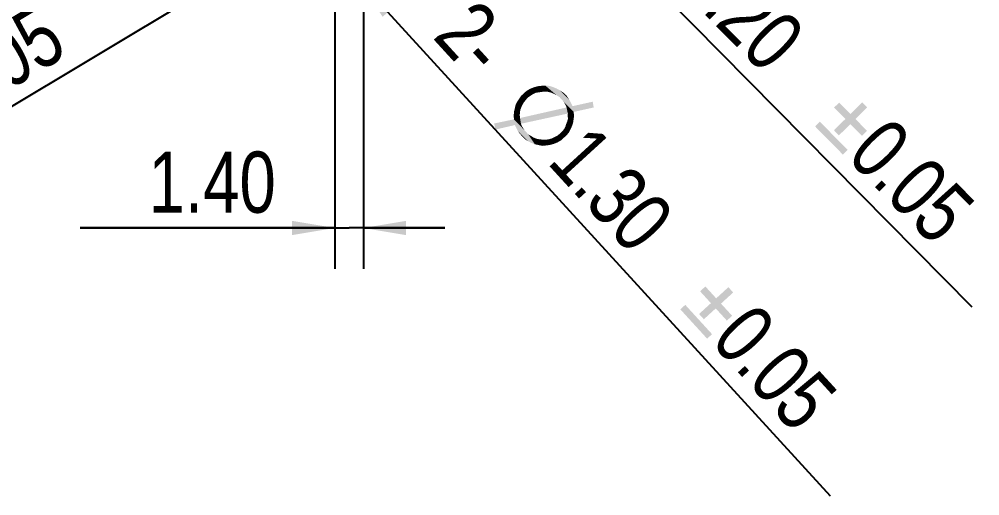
# Model space of a CAD drawing. Header units: millimetres. Extents: x 0 to 420, y 0 to 297.
# Drawn here: x 182.75 to 229.89, y 194.45 to 217.85 of the extents above; entities that cross this region are included whole.
import ezdxf
from ezdxf.enums import TextEntityAlignment as Align

# ---------------------------------------------------------------- set-up
doc = ezdxf.new("R2010")
doc.units = ezdxf.units.MM
doc.header["$LTSCALE"] = 23.1
doc.layers.get('0').update_dxf_attribs({"linetype": 'CONTINUOUS'})
doc.styles.get("Standard").update_dxf_attribs({"font": 'txt', "width": 0.8})
doc.dimstyles.new('DIMSTYLE_2', dxfattribs={"dimtxt": 3, "dimasz": 2.1, "dimexe": 2, "dimexo": 1, "dimgap": 0.75, "dimtad": 1, "dimzin": 0, "dimdsep": 46, "dimtxsty": 'STANDARD', "dimblk": '_FILLED', "dimblk1": '_FILLED', "dimblk2": '_FILLED', "dimcen": 0.09, "dimazin": 0, "dimtp": 0.01, "dimtm": 0.01, "dimtfac": 1, "dimtofl": 0, "dimtmove": 0, "dimatfit": 3, "dimldrblk": '_FILLED', "dimfxl": 1, "dimtolj": 1, "dimtzin": 0, "dimarcsym": 0})
doc.dimstyles.new('DIMSTYLE_5', dxfattribs={"dimtxt": 3, "dimasz": 2.1, "dimexe": 2, "dimexo": 1, "dimtad": 1, "dimzin": 0, "dimdsep": 46, "dimtxsty": 'STANDARD', "dimblk": '_FILLED', "dimblk1": '_FILLED', "dimblk2": '_FILLED', "dimcen": 0.09, "dimazin": 0, "dimtol": 1, "dimtp": 0.05, "dimtm": 0.05, "dimtfac": 1, "dimtmove": 0, "dimatfit": 2, "dimldrblk": '_FILLED', "dimfxl": 1, "dimtolj": 1, "dimtzin": 0, "dimarcsym": 0})
doc.dimstyles.new('DIMSTYLE_6', dxfattribs={"dimtxt": 3, "dimasz": 2.1, "dimexe": 2, "dimexo": 1, "dimtad": 1, "dimzin": 0, "dimdsep": 46, "dimtxsty": 'STANDARD', "dimblk": '_FILLED', "dimblk1": '_FILLED', "dimblk2": '_FILLED', "dimcen": 0.09, "dimazin": 0, "dimtol": 1, "dimtp": 0.05, "dimtm": 0.05, "dimtfac": 1, "dimtofl": 0, "dimtmove": 0, "dimatfit": 1, "dimldrblk": '_FILLED', "dimfxl": 1, "dimtolj": 1, "dimtzin": 0, "dimarcsym": 0})

# ---------------------------------------------------------------- blocks, each defined once
blk = doc.blocks.new('_FILLED')
at = {"color": 0, "linetype": 'BYBLOCK'}
blk.add_solid([(0, 0), (-1, 0.167), (-1, -0.167)], dxfattribs=at)
blk = doc.blocks.new('*D21')
at = {"color": 7, "linetype": 'CONTINUOUS'}
for p, q in [((205.762, 227.779), (207.588, 225.928)), ((209.414, 224.077), (207.588, 225.928)), ((207.588, 225.928), (229.496, 203.724))]:
    blk.add_line(p, q, dxfattribs=at)
at = {"color": 7, "linetype": 'CONTINUOUS', "xscale": 2.1, "yscale": 2.1, "zscale": 2.1}
for p, rotation in [((205.762, 227.779), 134.6152598953), ((209.414, 224.077), 314.6152598953)]:
    blk.add_blockref('_FILLED', p, dxfattribs=dict(at, rotation=rotation))
at = {"color": 7, "linetype": 'CONTINUOUS', "width": 0.8}
for s, p in [('5.20', (214.955, 219.529)), ('0.05', (223.287, 211.084))]:
    blk.add_text(s, height=3, rotation=-45.3847, dxfattribs=at).set_placement(p)
blk = doc.blocks.new('*D23')
at = {"color": 7, "linetype": 'CONTINUOUS'}
blk.add_line((200.1, 228.115), (166.635, 212.08), dxfattribs=at)
at = {"color": 7, "linetype": 'CONTINUOUS', "xscale": 2.1, "yscale": 2.1, "zscale": 2.1, "rotation": 25.6021676366}
blk.add_blockref('_FILLED', (200.1, 228.115), dxfattribs=at)
at = {"color": 7, "linetype": 'CONTINUOUS', "width": 0.8}
for s, p in [('0.05', (188.858, 223.56)), ('3.30', (178.159, 218.433))]:
    blk.add_text(s, height=3, rotation=25.6022, dxfattribs=at).set_placement(p, align=Align.RIGHT)
blk = doc.blocks.new('*D25')
at = {"color": 7, "linetype": 'CONTINUOUS'}
for p, q in [((195.153, 221.227), (193.738, 220.378)), ((193.738, 220.378), (164.183, 202.637)), ((192.323, 219.529), (193.738, 220.378))]:
    blk.add_line(p, q, dxfattribs=at)
at = {"color": 7, "linetype": 'CONTINUOUS', "xscale": 2.1, "yscale": 2.1, "zscale": 2.1}
for p, rotation in [((195.153, 221.227), 30.9747965199), ((192.323, 219.529), 210.9747965199)]:
    blk.add_blockref('_FILLED', p, dxfattribs=dict(at, rotation=rotation))
at = {"color": 7, "linetype": 'CONTINUOUS', "width": 0.8}
for s, p in [('0.05', (185.234, 216.148)), ('3.30', (175.062, 210.042))]:
    blk.add_text(s, height=3, rotation=30.9748, dxfattribs=at).set_placement(p, align=Align.RIGHT)
blk = doc.blocks.new('*D26')
at = {"color": 7, "linetype": 'CONTINUOUS'}
for p, q in [((198.988, 220.228), (195.851, 223.661)), ((198.55, 220.708), (198.988, 220.228)), ((199.427, 219.748), (198.988, 220.228)), ((198.988, 220.228), (222.54, 194.454))]:
    blk.add_line(p, q, dxfattribs=at)
at = {"color": 7, "linetype": 'CONTINUOUS', "xscale": 2.1, "yscale": 2.1, "zscale": 2.1}
for p, rotation in [((198.55, 220.708), 312.419223974), ((199.427, 219.748), 132.419223974)]:
    blk.add_blockref('_FILLED', p, dxfattribs=dict(at, rotation=rotation))
at = {"color": 7, "linetype": 'CONTINUOUS', "width": 0.8}
for s, p in [('2-', (202.99, 216.96)), ('1.30', (208.615, 210.805)), ('0.05', (216.618, 202.047))]:
    blk.add_text(s, height=3, rotation=-47.5789, dxfattribs=at).set_placement(p)
blk = doc.blocks.new('*D27')
at = {"color": 7, "linetype": 'CONTINUOUS'}
for p, q in [((198.238, 219.228), (198.238, 205.598)), ((199.638, 219.228), (199.638, 205.598)), ((198.238, 207.598), (185.743, 207.598)), ((185.743, 207.598), (198.938, 207.598)), ((203.638, 207.598), (198.938, 207.598)), ((199.638, 207.598), (203.638, 207.598))]:
    blk.add_line(p, q, dxfattribs=at)
at = {"color": 7, "linetype": 'CONTINUOUS', "xscale": 2.1, "yscale": 2.1, "zscale": 2.1}
blk.add_blockref('_FILLED', (198.238, 207.598), dxfattribs=at)
at = {"color": 7, "linetype": 'CONTINUOUS', "xscale": 2.1, "yscale": 2.1, "zscale": 2.1, "rotation": 180}
blk.add_blockref('_FILLED', (199.638, 207.598), dxfattribs=at)
at = {"color": 7, "linetype": 'CONTINUOUS', "insert": (195.343, 211.348), "char_height": 3, "width": 9.6, "attachment_point": 3, "line_spacing_factor": 0.9}
blk.add_mtext('1.40', dxfattribs=at)

msp = doc.modelspace()

# ---------------------------------------------------------------- linework, layer by layer
at = {"color": 7, "linetype": 'CONTINUOUS'}
for points in [[(208.094, 214.232), (207.824, 214.43), (207.997, 214.5)], [(208.406, 214.28), (207.997, 214.5), (208.186, 214.553)], [(208.406, 214.28), (208.25, 214.256), (207.997, 214.5)], [(207.997, 214.5), (208.25, 214.256), (208.094, 214.232)], [(208.546, 214.289), (208.186, 214.553), (208.373, 214.576)], [(208.186, 214.553), (208.546, 214.289), (208.406, 214.28)], [(208.854, 214.244), (208.373, 214.576), (208.574, 214.582)], [(208.854, 214.244), (208.7, 214.282), (208.373, 214.576)], [(208.373, 214.576), (208.7, 214.282), (208.546, 214.289)], [(209.127, 214.108), (209.006, 214.175), (208.574, 214.582)], [(209.262, 214.024), (209.127, 214.108), (208.574, 214.582)], [(209.262, 214.024), (208.574, 214.582), (208.76, 214.574)], [(208.574, 214.582), (209.006, 214.175), (208.854, 214.244)], [(209.958, 213.295), (208.76, 214.574), (208.928, 214.52)], [(209.262, 214.024), (208.76, 214.574), (209.958, 213.295)], [(209.909, 213.577), (208.928, 214.52), (209.111, 214.45)], [(209.958, 213.295), (208.928, 214.52), (209.909, 213.577)], [(207.515, 213.762), (207.274, 213.928), (207.374, 214.078)], [(207.695, 213.986), (207.374, 214.078), (207.503, 214.196)], [(207.695, 213.986), (207.613, 213.882), (207.374, 214.078)], [(207.374, 214.078), (207.613, 213.882), (207.515, 213.762)], [(207.823, 214.074), (207.503, 214.196), (207.649, 214.329)], [(207.503, 214.196), (207.823, 214.074), (207.695, 213.986)], [(207.951, 214.161), (207.649, 214.329), (207.824, 214.43)], [(207.649, 214.329), (207.951, 214.161), (207.823, 214.074)], [(207.824, 214.43), (208.094, 214.232), (207.951, 214.161)], [(209.838, 213.719), (209.111, 214.45), (209.292, 214.348)], [(209.111, 214.45), (209.838, 213.719), (209.909, 213.577)], [(209.366, 213.911), (209.262, 214.024), (209.958, 213.295)], [(209.679, 213.99), (209.767, 213.862), (209.292, 214.348)], [(209.679, 213.99), (209.292, 214.348), (209.443, 214.249)], [(209.292, 214.348), (209.767, 213.862), (209.838, 213.719)], [(209.443, 214.249), (209.592, 214.118), (209.679, 213.99)], [(207.321, 213.259), (207.066, 213.441), (207.105, 213.625)], [(207.396, 213.535), (207.105, 213.625), (207.174, 213.777)], [(207.396, 213.535), (207.343, 213.398), (207.105, 213.625)], [(207.105, 213.625), (207.343, 213.398), (207.321, 213.259)], [(207.447, 213.641), (207.174, 213.777), (207.274, 213.928)], [(207.174, 213.777), (207.447, 213.641), (207.396, 213.535)], [(207.274, 213.928), (207.515, 213.762), (207.447, 213.641)], [(209.454, 213.814), (209.366, 213.911), (209.958, 213.295)], [(209.512, 213.718), (209.454, 213.814), (209.958, 213.295)], [(209.57, 213.623), (209.512, 213.718), (209.958, 213.295)], [(209.611, 213.513), (209.57, 213.623), (209.958, 213.295)], [(210.944, 213.514), (209.909, 213.577), (210.895, 213.796)], [(209.909, 213.577), (210.944, 213.514), (209.958, 213.295)], [(223.543, 213.194), (222.74, 213.509), (222.99, 213.755)], [(224.366, 213.514), (223.543, 213.194), (224.12, 213.763)], [(207.02, 213.102), (207.028, 213.288), (207.325, 212.995)], [(207.374, 212.714), (207.02, 213.102), (207.325, 212.995)], [(207.374, 212.714), (207.028, 212.931), (207.02, 213.102)], [(207.316, 213.135), (207.028, 213.288), (207.066, 213.441)], [(207.316, 213.135), (207.325, 212.995), (207.028, 213.288)], [(207.066, 213.441), (207.321, 213.259), (207.316, 213.135)], [(209.675, 213.215), (207.325, 212.995), (209.611, 213.513)], [(207.325, 212.995), (209.675, 213.215), (207.374, 212.714)], [(209.611, 213.513), (209.958, 213.295), (209.981, 213.108)], [(209.611, 213.513), (209.981, 213.108), (209.675, 213.215)], [(209.67, 213.091), (209.675, 213.215), (209.957, 212.939)], [(209.67, 213.091), (209.957, 212.939), (209.934, 212.769)], [(209.934, 212.769), (209.679, 212.951), (209.67, 213.091)], [(209.981, 213.108), (209.957, 212.939), (209.675, 213.215)], [(223.789, 212.945), (224.358, 212.368), (222.74, 213.509)], [(223.543, 213.194), (223.789, 212.945), (222.74, 213.509)], [(223.294, 212.948), (222.74, 213.509), (224.358, 212.368)], [(223.543, 213.194), (224.366, 213.514), (223.789, 212.945)], [(207.077, 212.65), (206.057, 212.727), (207.028, 212.931)], [(206.057, 212.727), (207.077, 212.65), (206.122, 212.43)], [(207.62, 212.316), (207.723, 212.203), (207.028, 212.931)], [(207.546, 212.397), (207.62, 212.316), (207.028, 212.931)], [(207.474, 212.508), (207.546, 212.397), (207.028, 212.931)], [(207.416, 212.604), (207.474, 212.508), (207.028, 212.931)], [(207.374, 212.714), (207.416, 212.604), (207.028, 212.931)], [(208.057, 211.707), (207.028, 212.931), (207.723, 212.203)], [(207.028, 212.931), (208.057, 211.707), (207.077, 212.65)], [(207.077, 212.65), (208.057, 211.707), (207.875, 211.777)], [(207.875, 211.777), (207.148, 212.507), (207.077, 212.65)], [(209.811, 212.45), (209.553, 212.57), (209.59, 212.692)], [(209.59, 212.692), (209.643, 212.829), (209.88, 212.601)], [(209.59, 212.692), (209.88, 212.601), (209.811, 212.45)], [(209.88, 212.601), (209.643, 212.829), (209.679, 212.951)], [(209.679, 212.951), (209.934, 212.769), (209.88, 212.601)], [(223.408, 211.43), (221.805, 212.587), (222.039, 212.817)], [(223.54, 212.699), (222.733, 212.395), (223.294, 212.948)], [(222.733, 212.395), (223.54, 212.699), (222.979, 212.145)], [(223.54, 212.699), (223.294, 212.948), (224.358, 212.368)], [(223.54, 212.699), (224.358, 212.368), (224.109, 212.122)], [(207.148, 212.507), (207.875, 211.777), (207.708, 211.862)], [(207.708, 211.862), (207.219, 212.365), (207.148, 212.507)], [(207.306, 212.237), (207.219, 212.365), (207.708, 211.862)], [(207.41, 212.124), (207.306, 212.237), (207.708, 211.862)], [(208.242, 211.668), (207.723, 212.203), (207.859, 212.119)], [(207.723, 212.203), (208.242, 211.668), (208.057, 211.707)], [(209.337, 211.897), (209.035, 212.066), (209.177, 212.137)], [(209.483, 212.03), (209.177, 212.137), (209.29, 212.24)], [(209.177, 212.137), (209.483, 212.03), (209.337, 211.897)], [(209.29, 212.24), (209.387, 212.329), (209.612, 212.149)], [(209.29, 212.24), (209.612, 212.149), (209.483, 212.03)], [(209.612, 212.149), (209.387, 212.329), (209.486, 212.449)], [(209.726, 212.283), (209.486, 212.449), (209.553, 212.57)], [(209.486, 212.449), (209.726, 212.283), (209.612, 212.149)], [(209.553, 212.57), (209.811, 212.45), (209.726, 212.283)], [(221.805, 212.587), (223.408, 211.43), (223.174, 211.199)], [(207.41, 212.124), (207.708, 211.862), (207.543, 211.978)], [(207.859, 212.119), (207.995, 212.035), (208.426, 211.628)], [(207.859, 212.119), (208.426, 211.628), (208.242, 211.668)], [(208.426, 211.628), (207.995, 212.035), (208.132, 211.983)], [(208.132, 211.983), (208.285, 211.945), (208.613, 211.651)], [(208.132, 211.983), (208.613, 211.651), (208.426, 211.628)], [(208.613, 211.651), (208.285, 211.945), (208.44, 211.938)], [(208.8, 211.674), (208.44, 211.938), (208.595, 211.931)], [(208.44, 211.938), (208.8, 211.674), (208.613, 211.651)], [(208.595, 211.931), (208.751, 211.955), (208.988, 211.727)], [(208.595, 211.931), (208.988, 211.727), (208.8, 211.674)], [(208.988, 211.727), (208.751, 211.955), (208.892, 211.995)], [(209.162, 211.797), (208.892, 211.995), (209.035, 212.066)], [(208.892, 211.995), (209.162, 211.797), (208.988, 211.727)], [(209.035, 212.066), (209.337, 211.897), (209.162, 211.797)], [(216.955, 204.146), (216.164, 204.491), (216.423, 204.727)], [(217.789, 204.433), (216.955, 204.146), (217.553, 204.692)], [(217.191, 203.887), (217.738, 203.289), (216.164, 204.491)], [(216.955, 204.146), (217.191, 203.887), (216.164, 204.491)], [(216.696, 203.909), (216.164, 204.491), (217.738, 203.289)], [(216.955, 204.146), (217.789, 204.433), (217.191, 203.887)], [(216.751, 202.388), (215.194, 203.605), (215.437, 203.826)], [(216.932, 203.651), (216.114, 203.377), (216.696, 203.909)], [(216.114, 203.377), (216.932, 203.651), (216.35, 203.119)], [(216.932, 203.651), (216.696, 203.909), (217.738, 203.289)], [(216.932, 203.651), (217.738, 203.289), (217.479, 203.052)], [(215.194, 203.605), (216.751, 202.388), (216.509, 202.166)]]:
    msp.add_solid(points, dxfattribs=at)

# ---------------------------------------------------------------- dimensions: what is measured, and where the dimension line sits
for p1, p2, text, dimstyle, picture, middle in [((200.1, 228.115), (203.076, 229.541), '{\\fSymbol_ASME;\\W1.0;⌀}<>', 'DIMSTYLE_6', '*D23', (178.532, 220.275)), ((209.414, 224.077), (205.762, 227.779), '{\\fSymbol_ASME;\\W1.0;⌀}<>', 'DIMSTYLE_5', '*D21', (223.56, 212.944)), ((199.427, 219.748), (198.55, 220.708), '2-{\\fSymbol_ASME;\\W1.0;⌀}<>', 'DIMSTYLE_5', '*D26', (214.149, 206.972)), ((192.323, 219.529), (195.153, 221.227), '{\\fSymbol_ASME;\\W1.0;⌀}<>', 'DIMSTYLE_5', '*D25', (175.261, 211.911))]:
    dim = msp.add_diameter_dim_2p(p1=p1, p2=p2, text=text, dimstyle=dimstyle, override={"dimpost": '<>'}, dxfattribs=at)
    dim.commit()
    dim.dimension.update_dxf_attribs({"geometry": picture, "text_midpoint": middle, "dimtype": 163})
dim = msp.add_linear_dim(base=(199.638, 207.598), p1=(198.238, 220.228), p2=(199.638, 220.228), dimstyle='DIMSTYLE_2', dxfattribs=at)
dim.commit()
dim.dimension.update_dxf_attribs({"geometry": '*D27', "text_midpoint": (190.843, 207.598), "dimtype": 160})

doc.saveas('drawing.dxf')
